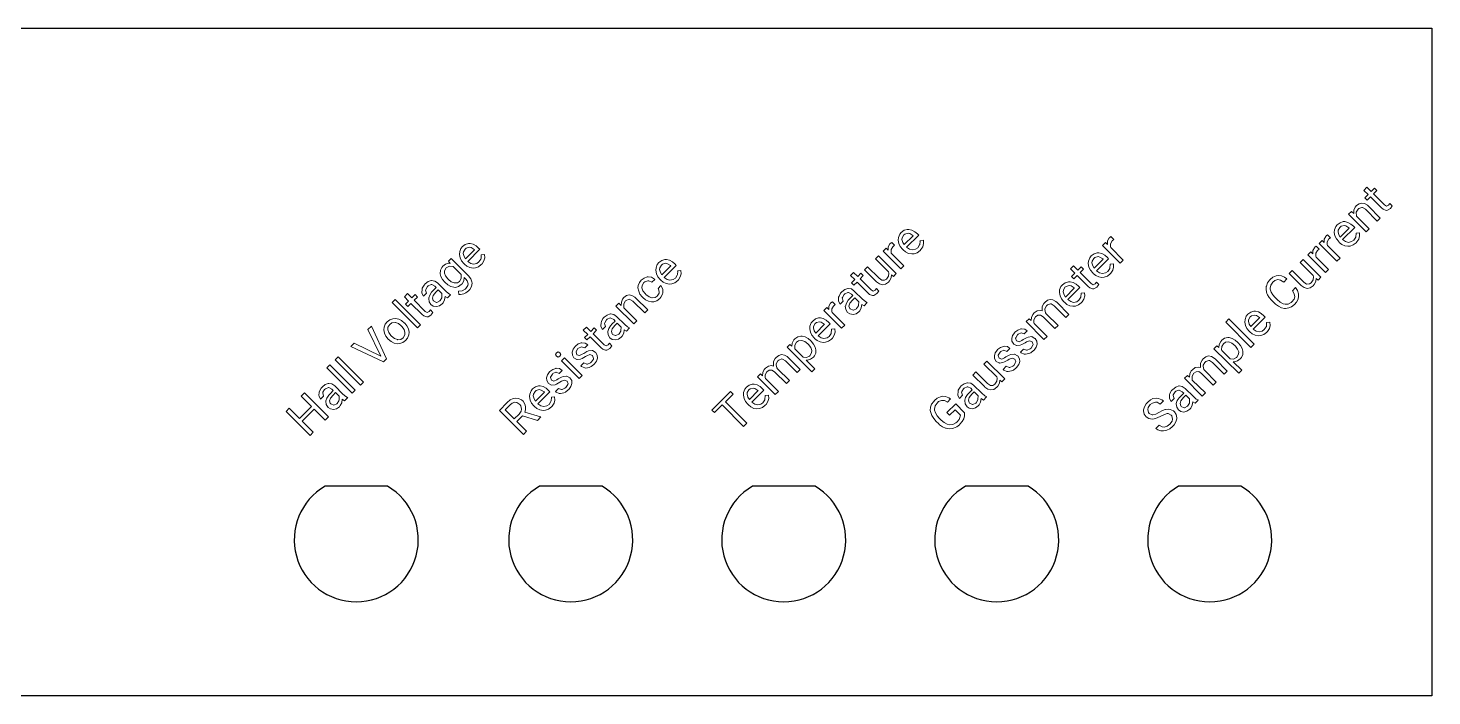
# Model space of a CAD drawing. Header units: inches. Extents: x 0 to 498, y 0 to 237.
# Drawn here: x 145 to 290, y 0.2 to 69.2 of the extents above; entities that cross this region are included whole.
import ezdxf

# ---------------------------------------------------------------- set-up
doc = ezdxf.new("R2010")
doc.units = ezdxf.units.IN
doc.header["$MEASUREMENT"] = 0
doc.layers.add('TAGLIO', color=1, linetype='Continuous')

msp = doc.modelspace()

# ---------------------------------------------------------------- linework, layer by layer
at = {"color": 3, "lineweight": 0}
for points in [[(283.97, 52.11), (284.31, 52.45), (284.07, 52.7), (283.73, 52.35), (283.28, 52.8), (282.97, 52.47), (283.41, 52.03), (283.08, 51.7), (283.32, 51.46), (283.65, 51.79), (284.8, 50.65), (284.96, 50.51), (285.26, 50.4), (285.41, 50.41), (285.71, 50.58), (285.91, 50.86), (285.66, 51.12), (285.53, 50.94), (285.32, 50.84), (285.11, 50.96)], [(281.92, 50.08), (281.68, 50.3), (281.38, 50), (283.22, 48.17), (283.53, 48.48), (282.22, 49.79), (282.2, 49.83), (282.18, 50.18), (282.19, 50.23), (282.37, 50.53), (282.44, 50.59), (282.75, 50.71), (282.82, 50.7), (283.14, 50.51), (284.34, 49.29), (284.66, 49.6), (283.45, 50.82), (283.33, 50.93), (283.03, 51.12), (282.75, 51.16), (282.47, 51.09), (282.2, 50.9), (282.07, 50.73), (281.94, 50.43)], [(236.67, 46.38), (236.34, 46.31), (236.04, 46.38), (235.74, 46.59), (236.99, 47.83), (236.86, 47.97), (236.58, 48.2), (236.28, 48.37), (235.98, 48.44), (235.8, 48.44), (235.48, 48.35), (235.19, 48.13), (235.03, 47.93), (234.9, 47.6), (234.87, 47.33), (234.95, 46.97), (235.09, 46.66), (235.32, 46.38), (235.39, 46.32), (235.64, 46.11), (235.95, 45.95), (236.28, 45.9), (236.52, 45.91), (236.84, 46.03), (237.13, 46.26), (237.22, 46.35), (237.41, 46.65), (237.49, 46.97), (237.47, 47.31), (237.12, 47.26), (237.13, 47.23), (237.11, 46.88), (237.09, 46.83), (236.89, 46.53)], [(235.34, 47.09), (235.26, 47.41), (235.28, 47.57), (235.44, 47.87), (235.56, 47.96), (235.89, 48.05), (236.07, 48.01), (236.39, 47.81), (236.41, 47.78), (235.49, 46.86)], [(278.88, 47.08), (278.66, 47.29), (278.36, 46.97), (280.19, 45.14), (280.51, 45.45), (279.2, 46.76), (279.18, 46.83), (279.18, 47.15), (279.36, 47.45), (279.53, 47.58), (279.23, 47.88), (279.08, 47.76), (279.03, 47.72), (278.87, 47.43)], [(281.71, 47.17), (281.37, 47.1), (281.08, 47.18), (280.78, 47.38), (282.03, 48.63), (281.89, 48.76), (281.62, 48.99), (281.32, 49.16), (281.02, 49.24), (280.84, 49.24), (280.51, 49.13), (280.23, 48.91), (280.07, 48.72), (279.94, 48.39), (279.91, 48.11), (279.98, 47.76), (280.14, 47.45), (280.37, 47.17), (280.42, 47.1), (280.68, 46.89), (280.99, 46.74), (281.32, 46.69), (281.57, 46.71), (281.88, 46.83), (282.17, 47.05), (282.26, 47.14), (282.44, 47.44), (282.53, 47.76), (282.51, 48.09), (282.17, 48.05), (282.17, 48.03), (282.15, 47.67), (282.13, 47.62), (281.93, 47.32)], [(280.39, 47.88), (280.3, 48.2), (280.31, 48.36), (280.49, 48.65), (280.61, 48.76), (280.93, 48.84), (281.11, 48.79), (281.43, 48.6), (281.46, 48.57), (280.53, 47.65)], [(191.35, 44.92), (191.02, 44.85), (190.73, 44.93), (190.42, 45.13), (191.67, 46.38), (191.54, 46.5), (191.27, 46.74), (190.97, 46.91), (190.66, 46.98), (190.49, 46.98), (190.16, 46.88), (189.87, 46.66), (189.71, 46.47), (189.58, 46.14), (189.56, 45.86), (189.63, 45.51), (189.78, 45.2), (190.02, 44.92), (190.07, 44.85), (190.33, 44.64), (190.63, 44.49), (190.96, 44.44), (191.21, 44.46), (191.53, 44.58), (191.81, 44.8), (191.91, 44.89), (192.09, 45.18), (192.17, 45.51), (192.16, 45.85), (191.81, 45.8), (191.81, 45.78), (191.79, 45.42), (191.78, 45.37), (191.57, 45.07)], [(190.03, 45.63), (189.95, 45.95), (189.96, 46.11), (190.13, 46.4), (190.25, 46.5), (190.57, 46.59), (190.76, 46.55), (191.08, 46.35), (191.1, 46.32), (190.17, 45.4)], [(233.84, 46.29), (233.63, 46.5), (233.32, 46.19), (235.16, 44.35), (235.47, 44.67), (234.16, 45.97), (234.14, 46.04), (234.13, 46.36), (234.32, 46.65), (234.49, 46.8), (234.2, 47.09), (234.03, 46.97), (234, 46.93), (233.84, 46.63)], [(256.49, 46.88), (256.27, 47.09), (255.97, 46.78), (257.8, 44.94), (258.12, 45.26), (256.82, 46.57), (256.79, 46.63), (256.79, 46.96), (256.97, 47.25), (257.14, 47.39), (256.84, 47.69), (256.69, 47.57), (256.64, 47.52), (256.48, 47.22)], [(277.7, 45.9), (277.49, 46.11), (277.18, 45.8), (279.02, 43.97), (279.33, 44.28), (278.03, 45.58), (278, 45.66), (278, 45.97), (278.18, 46.26), (278.36, 46.41), (278.06, 46.7), (277.89, 46.59), (277.86, 46.54), (277.7, 46.25)], [(190.13, 42.25), (189.82, 42.1), (189.46, 42.07), (189.49, 41.72), (189.66, 41.71), (190.02, 41.79), (190.21, 41.87), (190.49, 42.09), (190.62, 42.23), (190.79, 42.54), (190.86, 42.87), (190.84, 43.03), (190.73, 43.34), (190.5, 43.63), (188.71, 45.43), (188.42, 45.15), (188.6, 44.93), (188.46, 44.94), (188.13, 44.85), (187.85, 44.64), (187.74, 44.51), (187.59, 44.21), (187.57, 43.86), (187.64, 43.58), (187.81, 43.27), (188.06, 42.98), (188.35, 42.72), (188.66, 42.55), (188.96, 42.46), (189.14, 42.45), (189.46, 42.53), (189.75, 42.73), (189.83, 42.82), (190.01, 43.13), (190.04, 43.46), (190.2, 43.3), (190.35, 43.13), (190.44, 42.81), (190.41, 42.63), (190.21, 42.32)], [(211.64, 43.26), (211.3, 43.2), (211.01, 43.27), (210.7, 43.48), (211.95, 44.72), (211.82, 44.85), (211.55, 45.08), (211.25, 45.26), (210.94, 45.33), (210.76, 45.33), (210.45, 45.23), (210.15, 45.01), (209.99, 44.82), (209.86, 44.48), (209.84, 44.21), (209.91, 43.86), (210.06, 43.54), (210.29, 43.26), (210.35, 43.2), (210.6, 42.99), (210.92, 42.83), (211.24, 42.78), (211.49, 42.8), (211.8, 42.91), (212.1, 43.15), (212.18, 43.24), (212.37, 43.53), (212.46, 43.85), (212.43, 44.19), (212.09, 44.15), (212.1, 44.12), (212.07, 43.76), (212.05, 43.72), (211.86, 43.41)], [(232.94, 42.8), (233.25, 42.72), (233.56, 42.78), (233.87, 43), (233.98, 43.12), (234.15, 43.43), (234.19, 43.75), (234.38, 43.57), (234.68, 43.87), (232.84, 45.71), (232.53, 45.4), (233.87, 44.06), (233.9, 43.92), (233.87, 43.62), (233.65, 43.31), (233.47, 43.19), (233.19, 43.18), (232.9, 43.39), (231.71, 44.58), (231.39, 44.26), (232.59, 43.06), (232.64, 43.02)], [(256.3, 43.95), (255.97, 43.88), (255.67, 43.96), (255.37, 44.16), (256.61, 45.41), (256.48, 45.54), (256.22, 45.78), (255.91, 45.94), (255.61, 46.02), (255.42, 46.02), (255.11, 45.92), (254.81, 45.7), (254.66, 45.5), (254.53, 45.17), (254.51, 44.9), (254.57, 44.54), (254.72, 44.23), (254.96, 43.95), (255.02, 43.89), (255.28, 43.68), (255.58, 43.52), (255.9, 43.47), (256.15, 43.49), (256.48, 43.61), (256.76, 43.83), (256.84, 43.92), (257.04, 44.22), (257.12, 44.54), (257.1, 44.88), (256.76, 44.83), (256.76, 44.81), (256.73, 44.46), (256.72, 44.4), (256.52, 44.1)], [(254.97, 44.67), (254.89, 44.98), (254.91, 45.14), (255.07, 45.44), (255.19, 45.54), (255.52, 45.62), (255.71, 45.58), (256.01, 45.38), (256.04, 45.35), (255.12, 44.44)], [(276.81, 42.42), (277.11, 42.33), (277.43, 42.39), (277.73, 42.61), (277.85, 42.73), (278.01, 43.04), (278.05, 43.36), (278.24, 43.18), (278.54, 43.49), (276.7, 45.32), (276.39, 45.01), (277.73, 43.67), (277.76, 43.53), (277.73, 43.23), (277.52, 42.92), (277.34, 42.8), (277.05, 42.79), (276.76, 43), (275.57, 44.19), (275.25, 43.87), (276.45, 42.67), (276.5, 42.63)], [(189.36, 42.93), (189.03, 42.9), (189.01, 42.9), (188.71, 43.02), (188.41, 43.26), (188.35, 43.32), (188.11, 43.63), (188.01, 43.91), (188.01, 44.15), (188.19, 44.45), (188.24, 44.5), (188.54, 44.64), (188.89, 44.62), (189.73, 43.78), (189.75, 43.69), (189.74, 43.36), (189.56, 43.07)], [(209.99, 41.55), (209.77, 41.39), (209.45, 41.35), (209.43, 41.36), (209.14, 41.47), (208.82, 41.71), (208.77, 41.77), (208.74, 41.8), (208.5, 42.1), (208.4, 42.4), (208.42, 42.64), (208.6, 42.94), (208.69, 43.02), (209.02, 43.13), (209.13, 43.12), (209.44, 42.97), (209.74, 43.27), (209.69, 43.31), (209.38, 43.49), (209.04, 43.53), (208.95, 43.52), (208.63, 43.41), (208.34, 43.2), (208.15, 42.96), (208.02, 42.65), (207.99, 42.39), (208.07, 42.04), (208.2, 41.75), (208.44, 41.47), (208.49, 41.41), (208.78, 41.17), (209.09, 41.01), (209.4, 40.95), (209.64, 40.96), (209.96, 41.07), (210.25, 41.29), (210.35, 41.42), (210.52, 41.73), (210.56, 41.88), (210.56, 42.23), (210.53, 42.33), (210.36, 42.64), (210.07, 42.34), (210.11, 42.28), (210.19, 41.95), (210.17, 41.85)], [(210.31, 43.98), (210.22, 44.29), (210.24, 44.46), (210.41, 44.75), (210.53, 44.85), (210.85, 44.94), (211.04, 44.89), (211.35, 44.69), (211.38, 44.67), (210.46, 43.75)], [(230.93, 43.32), (231.27, 43.66), (231.03, 43.9), (230.69, 43.56), (230.24, 44), (229.93, 43.69), (230.38, 43.25), (230.04, 42.91), (230.29, 42.67), (230.62, 43), (231.76, 41.86), (231.92, 41.72), (232.22, 41.6), (232.36, 41.61), (232.68, 41.8), (232.88, 42.07), (232.63, 42.32), (232.5, 42.16), (232.29, 42.06), (232.08, 42.18)], [(253.66, 43.99), (254, 44.33), (253.76, 44.58), (253.41, 44.22), (252.97, 44.68), (252.66, 44.36), (253.1, 43.91), (252.77, 43.58), (253.01, 43.34), (253.35, 43.67), (254.48, 42.53), (254.65, 42.39), (254.95, 42.28), (255.09, 42.29), (255.4, 42.46), (255.61, 42.74), (255.35, 43), (255.22, 42.82), (255.01, 42.72), (254.8, 42.84)], [(275.83, 41.48), (275.76, 41.24), (275.53, 40.94), (275.47, 40.88), (275.16, 40.72), (274.83, 40.71), (274.62, 40.76), (274.31, 40.93), (274.02, 41.18), (273.78, 41.42), (273.57, 41.66), (273.38, 41.96), (273.3, 42.26), (273.29, 42.36), (273.35, 42.68), (273.56, 42.98), (273.77, 43.15), (274.08, 43.25), (274.36, 43.19), (274.7, 43), (275.02, 43.33), (274.79, 43.49), (274.47, 43.63), (274.14, 43.66), (273.9, 43.63), (273.58, 43.49), (273.29, 43.25), (273.24, 43.2), (273.03, 42.91), (272.9, 42.58), (272.89, 42.54), (272.87, 42.19), (272.96, 41.83), (273.02, 41.69), (273.2, 41.39), (273.44, 41.11), (273.68, 40.87), (273.86, 40.7), (274.16, 40.49), (274.47, 40.35), (274.78, 40.28), (274.87, 40.28), (275.21, 40.32), (275.51, 40.45), (275.8, 40.67), (276, 40.91), (276.17, 41.22), (276.23, 41.54), (276.22, 41.79), (276.12, 42.11), (275.92, 42.43), (275.6, 42.1), (275.77, 41.79)], [(187.17, 40.46), (187.48, 40.54), (187.77, 40.76), (187.87, 40.86), (188.02, 41.15), (188.07, 41.5), (188.31, 41.36), (188.64, 41.69), (188.61, 41.71), (188.44, 41.81), (188.14, 42.06), (187.29, 42.9), (187, 43.1), (186.67, 43.15), (186.63, 43.15), (186.32, 43.04), (186.02, 42.81), (185.9, 42.67), (185.72, 42.37), (185.69, 42.25), (185.66, 41.9), (185.67, 41.84), (185.83, 41.54), (186.15, 41.85), (186.06, 42.17), (186.07, 42.23), (186.25, 42.54), (186.33, 42.61), (186.64, 42.73), (186.69, 42.73), (187, 42.56), (187.15, 42.43), (186.84, 42.12), (186.68, 41.95), (186.48, 41.64), (186.38, 41.35), (186.38, 41.31), (186.42, 40.97), (186.61, 40.68), (186.84, 40.52)], [(187.52, 41.05), (187.21, 40.9), (187.19, 40.9), (186.88, 41.04), (186.83, 41.1), (186.76, 41.34), (186.85, 41.62), (187.12, 41.95), (187.37, 42.2), (187.75, 41.83), (187.75, 41.78), (187.75, 41.43), (187.74, 41.37), (187.55, 41.08)], [(230.21, 39.65), (230.52, 39.72), (230.81, 39.93), (230.9, 40.04), (231.06, 40.33), (231.11, 40.68), (231.35, 40.53), (231.67, 40.87), (231.64, 40.89), (231.48, 40.99), (231.18, 41.24), (230.33, 42.07), (230.04, 42.28), (229.71, 42.33), (229.66, 42.32), (229.35, 42.22), (229.05, 41.99), (228.93, 41.85), (228.76, 41.55), (228.72, 41.43), (228.7, 41.08), (228.71, 41.02), (228.87, 40.72), (229.18, 41.03), (229.09, 41.35), (229.11, 41.41), (229.29, 41.71), (229.36, 41.79), (229.68, 41.91), (229.73, 41.91), (230.04, 41.74), (230.18, 41.6), (229.87, 41.3), (229.71, 41.12), (229.52, 40.82), (229.42, 40.52), (229.41, 40.49), (229.46, 40.15), (229.65, 39.86), (229.87, 39.7)], [(253.32, 40.97), (252.99, 40.9), (252.69, 40.98), (252.39, 41.18), (253.63, 42.43), (253.5, 42.56), (253.24, 42.79), (252.93, 42.96), (252.63, 43.03), (252.45, 43.03), (252.13, 42.93), (251.83, 42.72), (251.68, 42.52), (251.55, 42.19), (251.53, 41.91), (251.59, 41.56), (251.74, 41.25), (251.98, 40.97), (252.04, 40.91), (252.3, 40.69), (252.6, 40.54), (252.92, 40.49), (253.17, 40.51), (253.49, 40.63), (253.78, 40.85), (253.87, 40.94), (254.06, 41.24), (254.14, 41.56), (254.12, 41.9), (253.78, 41.85), (253.78, 41.83), (253.75, 41.47), (253.74, 41.42), (253.54, 41.12)], [(252, 41.68), (251.92, 42), (251.93, 42.16), (252.09, 42.46), (252.21, 42.55), (252.54, 42.64), (252.73, 42.6), (253.04, 42.4), (253.06, 42.37), (252.14, 41.45)], [(185.53, 38.58), (185.53, 38.58), (182.93, 41.19), (182.61, 40.88), (185.22, 38.26)], [(184.87, 41.11), (185.21, 41.45), (184.97, 41.7), (184.63, 41.35), (184.18, 41.8), (183.87, 41.48), (184.31, 41.03), (183.98, 40.7), (184.22, 40.46), (184.55, 40.79), (185.7, 39.65), (185.86, 39.51), (186.17, 39.4), (186.31, 39.41), (186.61, 39.58), (186.81, 39.86), (186.56, 40.12), (186.43, 39.94), (186.22, 39.84), (186.01, 39.96)], [(206.26, 40.59), (206.02, 40.81), (205.72, 40.51), (207.56, 38.67), (207.87, 38.98), (206.56, 40.29), (206.55, 40.34), (206.52, 40.69), (206.53, 40.74), (206.72, 41.04), (206.78, 41.1), (207.09, 41.23), (207.17, 41.21), (207.47, 41.02), (208.69, 39.8), (209.01, 40.12), (207.79, 41.33), (207.67, 41.44), (207.37, 41.62), (207.09, 41.68), (206.81, 41.6), (206.54, 41.4), (206.41, 41.24), (206.28, 40.93)], [(227.72, 40.16), (227.5, 40.37), (227.2, 40.06), (229.03, 38.23), (229.35, 38.54), (228.04, 39.84), (228.02, 39.92), (228.02, 40.23), (228.2, 40.52), (228.37, 40.67), (228.07, 40.96), (227.91, 40.85), (227.87, 40.8), (227.71, 40.51)], [(230.55, 40.23), (230.25, 40.08), (230.23, 40.08), (229.92, 40.22), (229.87, 40.28), (229.79, 40.52), (229.89, 40.8), (230.16, 41.13), (230.41, 41.38), (230.78, 41), (230.79, 40.96), (230.78, 40.61), (230.77, 40.55), (230.58, 40.26)], [(251.28, 40.88), (251.15, 40.99), (250.86, 41.15), (250.58, 41.2), (250.3, 41.12), (250.03, 40.9), (249.91, 40.78), (249.76, 40.48), (249.73, 40.38), (249.73, 40.02), (249.52, 40.06), (249.21, 40.01), (248.91, 39.8), (248.79, 39.65), (248.64, 39.34), (248.6, 39.01), (248.39, 39.2), (248.1, 38.91), (249.93, 37.06), (250.25, 37.38), (248.91, 38.73), (248.88, 38.8), (248.88, 39.11), (249.07, 39.41), (249.3, 39.57), (249.57, 39.58), (249.86, 39.4), (251.06, 38.2), (251.38, 38.51), (250.16, 39.73), (250.1, 39.82), (250.01, 40.15), (250.03, 40.24), (250.2, 40.54), (250.3, 40.64), (250.6, 40.75), (250.68, 40.74), (250.98, 40.54), (252.19, 39.33), (252.51, 39.65)], [(181.77, 38.33), (181.75, 38.05), (181.81, 37.7), (181.96, 37.4), (182.19, 37.11), (182.21, 37.08), (182.5, 36.84), (182.81, 36.69), (183.13, 36.63), (183.39, 36.65), (183.71, 36.76), (184, 36.97), (184.18, 37.21), (184.32, 37.53), (184.35, 37.81), (184.28, 38.16), (184.13, 38.46), (183.9, 38.74), (183.88, 38.76), (183.58, 39.01), (183.28, 39.16), (182.96, 39.22), (182.69, 39.21), (182.37, 39.09), (182.09, 38.88), (181.9, 38.65)], [(205.67, 37.02), (205.97, 37.1), (206.27, 37.31), (206.36, 37.41), (206.52, 37.71), (206.56, 38.06), (206.8, 37.91), (207.13, 38.25), (207.11, 38.27), (206.93, 38.36), (206.64, 38.61), (205.79, 39.45), (205.49, 39.65), (205.17, 39.7), (205.12, 39.7), (204.81, 39.59), (204.5, 39.36), (204.38, 39.22), (204.22, 38.92), (204.18, 38.8), (204.15, 38.46), (204.16, 38.39), (204.32, 38.09), (204.63, 38.4), (204.55, 38.73), (204.56, 38.79), (204.74, 39.09), (204.83, 39.17), (205.13, 39.29), (205.19, 39.28), (205.49, 39.12), (205.64, 38.97), (205.33, 38.67), (205.17, 38.49), (204.97, 38.2), (204.87, 37.9), (204.87, 37.86), (204.91, 37.53), (205.1, 37.23), (205.32, 37.07)], [(227.53, 37.23), (227.2, 37.17), (226.9, 37.23), (226.6, 37.44), (227.84, 38.69), (227.71, 38.82), (227.44, 39.05), (227.14, 39.22), (226.84, 39.3), (226.65, 39.3), (226.34, 39.2), (226.04, 38.97), (225.88, 38.78), (225.76, 38.45), (225.73, 38.17), (225.8, 37.82), (225.95, 37.51), (226.18, 37.22), (226.24, 37.17), (226.49, 36.95), (226.81, 36.81), (227.13, 36.74), (227.38, 36.77), (227.69, 36.89), (227.99, 37.11), (228.07, 37.2), (228.27, 37.5), (228.35, 37.82), (228.32, 38.15), (227.98, 38.12), (227.99, 38.09), (227.96, 37.73), (227.94, 37.68), (227.75, 37.38)], [(271.63, 36.57), (271.63, 36.57), (269.02, 39.18), (268.7, 38.86), (271.31, 36.25)], [(272.47, 37.92), (272.14, 37.86), (271.84, 37.93), (271.54, 38.13), (272.78, 39.38), (272.65, 39.51), (272.38, 39.74), (272.08, 39.92), (271.78, 39.99), (271.59, 39.99), (271.28, 39.89), (270.98, 39.67), (270.83, 39.47), (270.7, 39.14), (270.68, 38.86), (270.74, 38.51), (270.89, 38.21), (271.13, 37.92), (271.19, 37.86), (271.44, 37.65), (271.75, 37.5), (272.07, 37.44), (272.32, 37.46), (272.64, 37.58), (272.93, 37.8), (273.01, 37.89), (273.21, 38.19), (273.29, 38.51), (273.26, 38.85), (272.92, 38.81), (272.93, 38.78), (272.9, 38.42), (272.88, 38.37), (272.69, 38.08)], [(271.14, 38.63), (271.06, 38.96), (271.07, 39.11), (271.24, 39.41), (271.36, 39.51), (271.68, 39.59), (271.87, 39.55), (272.18, 39.35), (272.21, 39.32), (271.29, 38.4)], [(181.43, 35.34), (178.68, 36.68), (178.33, 36.33), (181.72, 34.77), (182.01, 35.05), (180.46, 38.45), (180.1, 38.09)], [(183.51, 37.07), (183.18, 37.04), (183.15, 37.05), (182.85, 37.16), (182.54, 37.39), (182.48, 37.46), (182.25, 37.77), (182.15, 38.06), (182.17, 38.33), (182.35, 38.62), (182.58, 38.78), (182.92, 38.82), (182.94, 38.81), (183.25, 38.7), (183.55, 38.47), (183.61, 38.4), (183.83, 38.1), (183.93, 37.8), (183.92, 37.53), (183.74, 37.23)], [(203.36, 37.66), (203.7, 38.01), (203.46, 38.25), (203.12, 37.9), (202.67, 38.35), (202.35, 38.03), (202.81, 37.59), (202.46, 37.26), (202.71, 37.01), (203.05, 37.35), (204.19, 36.21), (204.35, 36.07), (204.65, 35.95), (204.79, 35.96), (205.1, 36.14), (205.31, 36.42), (205.06, 36.67), (204.93, 36.5), (204.72, 36.4), (204.5, 36.52)], [(206.02, 37.61), (205.7, 37.46), (205.68, 37.46), (205.37, 37.59), (205.32, 37.65), (205.25, 37.89), (205.34, 38.18), (205.61, 38.5), (205.86, 38.75), (206.24, 38.37), (206.25, 38.34), (206.24, 37.99), (206.23, 37.93), (206.04, 37.63)], [(226.2, 37.94), (226.12, 38.26), (226.13, 38.42), (226.3, 38.72), (226.42, 38.82), (226.74, 38.9), (226.93, 38.85), (227.24, 38.66), (227.27, 38.63), (226.35, 37.71)], [(247.89, 35.56), (248.03, 35.54), (248.38, 35.61), (248.56, 35.69), (248.85, 35.92), (248.9, 35.97), (249.11, 36.26), (249.21, 36.57), (249.19, 36.88), (249.02, 37.17), (249, 37.18), (248.7, 37.35), (248.66, 37.36), (248.3, 37.3), (248.13, 37.24), (247.79, 37.05), (247.65, 36.96), (247.36, 36.83), (247.1, 36.92), (247, 37.21), (247.01, 37.25), (247.19, 37.55), (247.25, 37.61), (247.56, 37.74), (247.58, 37.74), (247.89, 37.63), (248.21, 37.94), (247.95, 38.12), (247.61, 38.16), (247.54, 38.15), (247.23, 38.04), (246.93, 37.81), (246.91, 37.78), (246.69, 37.49), (246.6, 37.17), (246.62, 36.88), (246.8, 36.59), (247.1, 36.43), (247.12, 36.43), (247.47, 36.46), (247.64, 36.53), (247.98, 36.72), (248.13, 36.81), (248.43, 36.93), (248.72, 36.83), (248.81, 36.53), (248.79, 36.47), (248.59, 36.17), (248.5, 36.09), (248.19, 35.96), (248.12, 35.95), (247.81, 36.08), (247.5, 35.76), (247.57, 35.7)], [(202.49, 34.13), (202.62, 34.11), (202.97, 34.18), (203.16, 34.26), (203.44, 34.49), (203.49, 34.54), (203.71, 34.83), (203.8, 35.14), (203.79, 35.45), (203.61, 35.74), (203.59, 35.75), (203.29, 35.92), (203.25, 35.93), (202.9, 35.88), (202.72, 35.81), (202.39, 35.62), (202.24, 35.53), (201.96, 35.41), (201.69, 35.49), (201.6, 35.78), (201.6, 35.82), (201.79, 36.12), (201.85, 36.18), (202.16, 36.31), (202.17, 36.31), (202.49, 36.2), (202.81, 36.51), (202.54, 36.69), (202.2, 36.73), (202.14, 36.72), (201.83, 36.61), (201.53, 36.38), (201.5, 36.35), (201.29, 36.06), (201.2, 35.74), (201.22, 35.46), (201.38, 35.16), (201.69, 35), (201.72, 35), (202.07, 35.03), (202.23, 35.1), (202.57, 35.29), (202.72, 35.38), (203.03, 35.5), (203.31, 35.4), (203.41, 35.11), (203.39, 35.04), (203.18, 34.75), (203.09, 34.66), (202.79, 34.53), (202.72, 34.52), (202.41, 34.65), (202.09, 34.33), (202.17, 34.27)], [(226.36, 35.66), (226.37, 36.01), (226.3, 36.28), (226.14, 36.58), (225.89, 36.88), (225.86, 36.91), (225.58, 37.15), (225.28, 37.32), (224.97, 37.41), (224.81, 37.41), (224.49, 37.34), (224.2, 37.14), (224.09, 37.01), (223.93, 36.69), (223.9, 36.36), (223.69, 36.55), (223.4, 36.26), (225.94, 33.71), (226.25, 34.04), (225.37, 34.91), (225.5, 34.92), (225.82, 35.02), (226.12, 35.24), (226.22, 35.36)], [(224.58, 36.92), (224.92, 36.96), (224.93, 36.95), (225.24, 36.84), (225.54, 36.6), (225.61, 36.53), (225.84, 36.22), (225.94, 35.94), (225.93, 35.69), (225.76, 35.39), (225.71, 35.35), (225.41, 35.2), (225.07, 35.22), (224.2, 36.1), (224.19, 36.15), (224.2, 36.48), (224.37, 36.78)], [(246.1, 33.76), (246.23, 33.75), (246.59, 33.81), (246.77, 33.9), (247.05, 34.12), (247.1, 34.17), (247.32, 34.47), (247.42, 34.78), (247.4, 35.08), (247.22, 35.38), (247.21, 35.39), (246.9, 35.56), (246.86, 35.56), (246.51, 35.51), (246.33, 35.45), (246, 35.26), (245.85, 35.17), (245.57, 35.04), (245.3, 35.13), (245.21, 35.41), (245.21, 35.46), (245.4, 35.76), (245.46, 35.81), (245.77, 35.95), (245.78, 35.95), (246.1, 35.83), (246.42, 36.14), (246.15, 36.33), (245.81, 36.36), (245.75, 36.35), (245.44, 36.24), (245.14, 36.02), (245.12, 35.99), (244.9, 35.7), (244.81, 35.38), (244.83, 35.09), (245, 34.8), (245.3, 34.64), (245.33, 34.63), (245.68, 34.67), (245.84, 34.74), (246.18, 34.92), (246.34, 35.02), (246.64, 35.14), (246.93, 35.03), (247.02, 34.74), (247, 34.67), (246.8, 34.38), (246.7, 34.3), (246.4, 34.16), (246.33, 34.16), (246.02, 34.29), (245.71, 33.97), (245.78, 33.9)], [(270.46, 35.51), (270.47, 35.86), (270.4, 36.12), (270.23, 36.43), (269.99, 36.72), (269.96, 36.76), (269.68, 37), (269.38, 37.17), (269.07, 37.26), (268.91, 37.27), (268.58, 37.19), (268.3, 36.98), (268.19, 36.85), (268.03, 36.55), (268, 36.22), (267.78, 36.4), (267.49, 36.11), (270.04, 33.57), (270.35, 33.88), (269.47, 34.77), (269.6, 34.77), (269.91, 34.86), (270.21, 35.08), (270.32, 35.21)], [(268.68, 36.77), (269.02, 36.81), (269.03, 36.81), (269.34, 36.69), (269.63, 36.45), (269.71, 36.38), (269.93, 36.07), (270.04, 35.78), (270.03, 35.54), (269.86, 35.25), (269.81, 35.2), (269.51, 35.04), (269.17, 35.06), (268.3, 35.94), (268.28, 36), (268.3, 36.33), (268.47, 36.62)], [(179.63, 32.67), (179.63, 32.67), (177.02, 35.28), (176.71, 34.97), (179.32, 32.36)], [(199.48, 35.5), (199.57, 35.33), (199.74, 35.25), (199.93, 35.34), (200.02, 35.52), (199.94, 35.7), (199.76, 35.78), (199.57, 35.7)], [(200.08, 34.87), (201.92, 33.02), (202.23, 33.35), (200.4, 35.18)], [(223.53, 35.18), (223.4, 35.29), (223.12, 35.46), (222.83, 35.5), (222.55, 35.42), (222.28, 35.21), (222.17, 35.09), (222.01, 34.78), (221.99, 34.68), (221.98, 34.32), (221.77, 34.37), (221.46, 34.31), (221.16, 34.1), (221.04, 33.95), (220.89, 33.65), (220.86, 33.32), (220.64, 33.51), (220.35, 33.22), (222.18, 31.37), (222.5, 31.68), (221.16, 33.03), (221.13, 33.11), (221.13, 33.42), (221.32, 33.71), (221.55, 33.88), (221.82, 33.89), (222.11, 33.71), (223.32, 32.51), (223.63, 32.82), (222.42, 34.04), (222.35, 34.13), (222.27, 34.45), (222.28, 34.54), (222.45, 34.85), (222.55, 34.94), (222.85, 35.05), (222.93, 35.04), (223.24, 34.85), (224.45, 33.64), (224.76, 33.95)], [(244.14, 31.93), (244.44, 31.85), (244.76, 31.91), (245.06, 32.13), (245.17, 32.25), (245.35, 32.55), (245.38, 32.87), (245.57, 32.7), (245.87, 33), (244.03, 34.84), (243.71, 34.53), (245.05, 33.19), (245.09, 33.05), (245.05, 32.75), (244.84, 32.44), (244.66, 32.31), (244.39, 32.31), (244.08, 32.51), (242.9, 33.71), (242.59, 33.39), (243.78, 32.19), (243.83, 32.15)], [(267.63, 35.03), (267.5, 35.14), (267.22, 35.31), (266.93, 35.36), (266.64, 35.26), (266.38, 35.06), (266.27, 34.93), (266.11, 34.63), (266.08, 34.53), (266.08, 34.18), (265.87, 34.22), (265.56, 34.16), (265.26, 33.94), (265.14, 33.81), (264.98, 33.5), (264.96, 33.16), (264.74, 33.35), (264.45, 33.06), (266.28, 31.22), (266.6, 31.54), (265.25, 32.87), (265.23, 32.95), (265.23, 33.27), (265.42, 33.57), (265.64, 33.72), (265.93, 33.74), (266.21, 33.56), (267.41, 32.35), (267.72, 32.67), (266.51, 33.89), (266.45, 33.97), (266.36, 34.3), (266.38, 34.4), (266.55, 34.7), (266.64, 34.78), (266.95, 34.9), (267.03, 34.9), (267.34, 34.7), (268.55, 33.48), (268.86, 33.8)], [(178.78, 31.83), (178.78, 31.83), (176.17, 34.44), (175.86, 34.13), (178.47, 31.52)], [(199.85, 31.49), (199.98, 31.47), (200.34, 31.54), (200.52, 31.62), (200.8, 31.85), (200.85, 31.9), (201.07, 32.19), (201.17, 32.51), (201.15, 32.81), (200.97, 33.1), (200.95, 33.11), (200.65, 33.28), (200.61, 33.29), (200.26, 33.24), (200.08, 33.17), (199.75, 32.99), (199.6, 32.89), (199.32, 32.77), (199.05, 32.85), (198.96, 33.14), (198.96, 33.18), (199.15, 33.48), (199.21, 33.54), (199.52, 33.67), (199.53, 33.67), (199.85, 33.56), (200.17, 33.87), (199.9, 34.05), (199.56, 34.09), (199.5, 34.08), (199.19, 33.97), (198.89, 33.74), (198.87, 33.71), (198.65, 33.42), (198.56, 33.1), (198.58, 32.81), (198.75, 32.52), (199.05, 32.36), (199.08, 32.36), (199.43, 32.39), (199.59, 32.46), (199.93, 32.65), (200.09, 32.75), (200.39, 32.87), (200.68, 32.76), (200.77, 32.47), (200.75, 32.4), (200.55, 32.1), (200.45, 32.02), (200.15, 31.89), (200.08, 31.88), (199.77, 32.01), (199.46, 31.69), (199.53, 31.63)], [(176.55, 29.84), (176.86, 29.91), (177.15, 30.12), (177.24, 30.23), (177.4, 30.53), (177.45, 30.88), (177.69, 30.73), (178.02, 31.06), (177.99, 31.08), (177.82, 31.18), (177.52, 31.43), (176.67, 32.27), (176.38, 32.47), (176.05, 32.52), (176.01, 32.52), (175.69, 32.41), (175.4, 32.18), (175.28, 32.04), (175.1, 31.74), (175.07, 31.62), (175.04, 31.28), (175.05, 31.21), (175.2, 30.91), (175.53, 31.22), (175.44, 31.55), (175.44, 31.61), (175.63, 31.91), (175.71, 31.98), (176.02, 32.11), (176.07, 32.1), (176.38, 31.94), (176.52, 31.79), (176.22, 31.49), (176.06, 31.31), (175.86, 31.01), (175.76, 30.72), (175.76, 30.68), (175.8, 30.35), (175.99, 30.05), (176.22, 29.89)], [(198.59, 30.21), (198.26, 30.14), (197.96, 30.22), (197.66, 30.43), (198.9, 31.67), (198.77, 31.8), (198.51, 32.03), (198.2, 32.2), (197.9, 32.27), (197.72, 32.27), (197.4, 32.18), (197.1, 31.96), (196.95, 31.76), (196.82, 31.43), (196.8, 31.16), (196.86, 30.8), (197.01, 30.49), (197.25, 30.21), (197.31, 30.15), (197.56, 29.94), (197.87, 29.78), (198.19, 29.73), (198.44, 29.75), (198.76, 29.87), (199.05, 30.09), (199.13, 30.19), (199.33, 30.48), (199.41, 30.8), (199.39, 31.14), (199.05, 31.09), (199.05, 31.07), (199.02, 30.72), (199, 30.66), (198.81, 30.36)], [(220.68, 30.37), (220.35, 30.32), (220.05, 30.38), (219.75, 30.6), (220.99, 31.84), (220.86, 31.97), (220.6, 32.2), (220.29, 32.38), (219.99, 32.45), (219.8, 32.45), (219.49, 32.35), (219.19, 32.13), (219.04, 31.93), (218.91, 31.6), (218.89, 31.32), (218.95, 30.97), (219.1, 30.66), (219.34, 30.37), (219.4, 30.32), (219.66, 30.11), (219.96, 29.95), (220.28, 29.89), (220.53, 29.92), (220.86, 30.04), (221.14, 30.26), (221.22, 30.36), (221.42, 30.65), (221.5, 30.96), (221.47, 31.31), (221.13, 31.27), (221.14, 31.24), (221.11, 30.88), (221.1, 30.84), (220.9, 30.53)], [(219.35, 31.09), (219.27, 31.42), (219.29, 31.57), (219.45, 31.87), (219.57, 31.97), (219.9, 32.05), (220.08, 32.01), (220.39, 31.8), (220.42, 31.79), (219.5, 30.86)], [(242.54, 29.91), (242.85, 29.99), (243.14, 30.2), (243.22, 30.3), (243.38, 30.6), (243.44, 30.96), (243.67, 30.8), (244, 31.13), (243.97, 31.16), (243.81, 31.25), (243.51, 31.5), (242.66, 32.34), (242.37, 32.54), (242.03, 32.6), (241.99, 32.59), (241.68, 32.49), (241.38, 32.26), (241.26, 32.12), (241.08, 31.81), (241.05, 31.69), (241.03, 31.34), (241.04, 31.29), (241.19, 30.98), (241.51, 31.3), (241.42, 31.62), (241.43, 31.68), (241.61, 31.98), (241.69, 32.05), (242, 32.17), (242.05, 32.17), (242.37, 32.02), (242.5, 31.87), (242.2, 31.56), (242.04, 31.39), (241.84, 31.08), (241.75, 30.79), (241.74, 30.75), (241.78, 30.42), (241.98, 30.12), (242.2, 29.97)], [(264.39, 29.57), (264.7, 29.65), (264.99, 29.87), (265.09, 29.96), (265.24, 30.26), (265.29, 30.61), (265.53, 30.47), (265.86, 30.8), (265.83, 30.83), (265.66, 30.91), (265.36, 31.16), (264.51, 32.01), (264.22, 32.2), (263.89, 32.26), (263.85, 32.26), (263.54, 32.15), (263.24, 31.91), (263.11, 31.79), (262.94, 31.48), (262.91, 31.35), (262.88, 31.01), (262.89, 30.95), (263.05, 30.64), (263.37, 30.96), (263.28, 31.28), (263.29, 31.34), (263.47, 31.65), (263.55, 31.72), (263.86, 31.84), (263.91, 31.84), (264.22, 31.67), (264.37, 31.53), (264.06, 31.22), (263.89, 31.05), (263.7, 30.75), (263.6, 30.46), (263.6, 30.41), (263.64, 30.08), (263.83, 29.78), (264.05, 29.63)], [(171.65, 29.64), (174.12, 27.16), (174.45, 27.49), (173.3, 28.63), (174.55, 29.88), (175.69, 28.74), (176.03, 29.06), (173.55, 31.54), (173.22, 31.21), (174.28, 30.14), (173.04, 28.9), (171.97, 29.97)], [(176.9, 30.42), (176.59, 30.28), (176.57, 30.28), (176.26, 30.41), (176.21, 30.47), (176.14, 30.71), (176.23, 30.99), (176.5, 31.32), (176.75, 31.57), (177.12, 31.19), (177.13, 31.16), (177.13, 30.81), (177.11, 30.74), (176.93, 30.45)], [(197.93, 29.08), (196.3, 29.55), (196.38, 29.81), (196.39, 30.15), (196.32, 30.39), (196.12, 30.69), (195.97, 30.82), (195.66, 30.97), (195.34, 31.01), (195.11, 30.96), (194.8, 30.82), (194.5, 30.56), (193.69, 29.74), (196.16, 27.26), (196.48, 27.6), (195.49, 28.59), (196.07, 29.17), (197.6, 28.71), (197.95, 29.06)], [(194.99, 30.48), (195.29, 30.58), (195.48, 30.55), (195.78, 30.36), (195.9, 30.2), (195.98, 29.88), (195.93, 29.66), (195.72, 29.36), (195.22, 28.86), (194.28, 29.8), (194.78, 30.3)], [(197.27, 30.93), (197.18, 31.24), (197.19, 31.4), (197.36, 31.7), (197.48, 31.79), (197.8, 31.88), (198, 31.84), (198.31, 31.64), (198.33, 31.61), (197.41, 30.7)], [(215.64, 29.77), (215.91, 29.51), (216.7, 30.3), (218.91, 28.09), (219.23, 28.42), (217.03, 30.62), (217.82, 31.42), (217.55, 31.68)], [(240.18, 29.24), (240.75, 29.81), (241.3, 29.26), (241.3, 29.24), (241.21, 28.9), (241.17, 28.81), (240.94, 28.53), (240.82, 28.44), (240.52, 28.28), (240.18, 28.26), (239.93, 28.33), (239.63, 28.48), (239.32, 28.73), (239.12, 28.93), (238.91, 29.18), (238.71, 29.49), (238.63, 29.77), (238.62, 29.88), (238.68, 30.21), (238.89, 30.5), (239.05, 30.64), (239.35, 30.76), (239.65, 30.75), (239.97, 30.6), (240.29, 30.92), (240.11, 31.05), (239.77, 31.17), (239.44, 31.19), (239.23, 31.15), (238.91, 31.01), (238.62, 30.77), (238.54, 30.67), (238.32, 30.37), (238.21, 30.06), (238.19, 29.73), (238.23, 29.52), (238.35, 29.2), (238.54, 28.9), (238.8, 28.6), (239.02, 28.38), (239.15, 28.26), (239.45, 28.05), (239.75, 27.91), (239.82, 27.89), (240.18, 27.83), (240.52, 27.87), (240.6, 27.89), (240.92, 28.03), (241.2, 28.26), (241.23, 28.3), (241.47, 28.58), (241.64, 28.88), (241.72, 29.16), (241.72, 29.5), (240.81, 30.4), (239.91, 29.51)], [(242.88, 30.49), (242.57, 30.35), (242.55, 30.35), (242.25, 30.48), (242.19, 30.54), (242.12, 30.78), (242.22, 31.07), (242.49, 31.4), (242.73, 31.65), (243.1, 31.27), (243.12, 31.23), (243.11, 30.88), (243.09, 30.82), (242.91, 30.52)], [(262.01, 27.61), (262.27, 27.61), (262.62, 27.69), (262.92, 27.84), (263.19, 28.07), (263.37, 28.26), (263.55, 28.57), (263.65, 28.88), (263.65, 28.97), (263.59, 29.3), (263.4, 29.59), (263.3, 29.68), (262.98, 29.84), (262.84, 29.86), (262.48, 29.82), (262.46, 29.82), (262.17, 29.71), (261.81, 29.52), (261.47, 29.36), (261.18, 29.28), (261.1, 29.28), (260.79, 29.41), (260.71, 29.52), (260.64, 29.84), (260.68, 30.02), (260.91, 30.33), (261.13, 30.5), (261.44, 30.6), (261.63, 30.58), (261.93, 30.38), (262.26, 30.72), (262.1, 30.84), (261.77, 30.98), (261.54, 31.01), (261.19, 30.95), (260.92, 30.82), (260.64, 30.6), (260.48, 30.42), (260.31, 30.12), (260.22, 29.79), (260.21, 29.7), (260.28, 29.36), (260.47, 29.07), (260.76, 28.89), (261.1, 28.83), (261.3, 28.86), (261.62, 28.96), (262, 29.15), (262.38, 29.33), (262.66, 29.41), (262.77, 29.41), (263.07, 29.26), (263.15, 29.16), (263.22, 28.83), (263.16, 28.64), (262.93, 28.33), (262.67, 28.12), (262.35, 28.02), (262.13, 28.03), (261.84, 28.21), (261.5, 27.88), (261.69, 27.73)], [(264.74, 30.16), (264.43, 30.01), (264.41, 30.01), (264.1, 30.14), (264.05, 30.21), (263.98, 30.45), (264.07, 30.73), (264.34, 31.07), (264.59, 31.31), (264.97, 30.93), (264.97, 30.89), (264.97, 30.54), (264.96, 30.48), (264.76, 30.18)]]:
    msp.add_lwpolyline(points, close=True, dxfattribs=at)
at = {"layer": 'TAGLIO'}
msp.add_lwpolyline([(290, 0.24), (0, 0.24), (0, 69.24), (290, 69.24)], close=True, dxfattribs=at)
for points in [[(182.13, 21.9), (175.67, 21.9, 3.69633)], [(204.28, 21.9), (197.82, 21.9, 3.69633)], [(226.28, 21.9), (219.82, 21.9, 3.69633)], [(248.28, 21.9), (241.82, 21.9, 3.69633)], [(270.28, 21.9), (263.82, 21.9, 3.69633)]]:
    msp.add_lwpolyline(points, format="xyb", close=True, dxfattribs=at)

doc.saveas('drawing.dxf')
